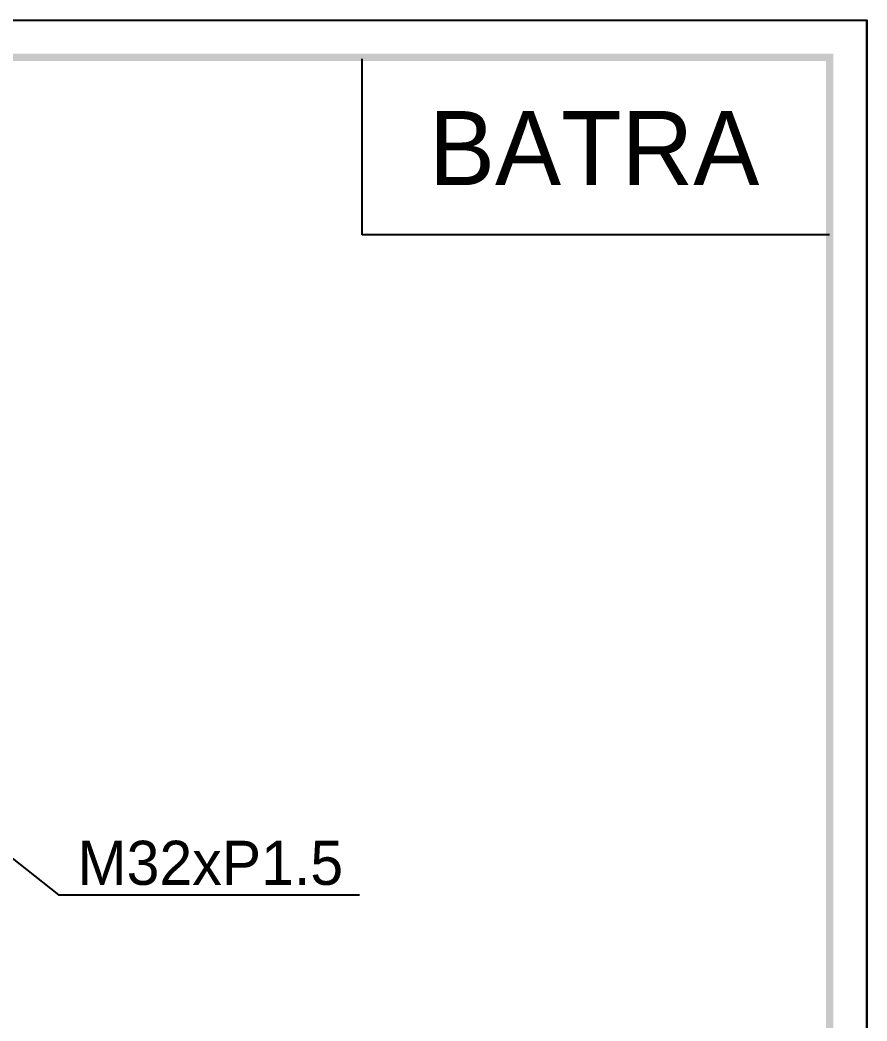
# Model space of a CAD drawing. Header units: millimetres. Extents: x 1091 to 1735, y 843 to 1297.
# Drawn here: x 1543.5 to 1735.4, y 1070.3 to 1297.2 of the extents above; entities that cross this region are included whole.
import ezdxf

# ---------------------------------------------------------------- set-up
doc = ezdxf.new("R2010")
doc.units = ezdxf.units.MM
doc.styles.add('Daelim Dimension', font='')
doc.styles.get("Standard").update_dxf_attribs({"font": 'txt.shx', "bigfont": 'whgtxt.shx'})
doc.styles.get('Daelim Dimension').set_extended_font_data('나눔고딕')
doc.dimstyles.new('ISO-25', dxfattribs={"dimtxt": 2.5, "dimasz": 2.5, "dimexe": 1.25, "dimexo": 0.625, "dimtad": 1, "dimtxsty": 'Standard', "dimcen": 2.5, "dimadec": 0, "dimazin": 0, "dimtfac": 1, "dimtmove": 0, "dimatfit": 3, "dimfxl": 1, "dimarcsym": 0})

msp = doc.modelspace()

# ---------------------------------------------------------------- linework, layer by layer
at = {"color": 5, "ltscale": 0.5}
msp.add_line((1621.03, 1248.55), (1621.03, 1288.45), dxfattribs=at)
at = {"color": 5, "ltscale": 40}
msp.add_line((1726.97, 1248.55), (1621.03, 1248.55), dxfattribs=at)
at = {"color": 2}
msp.add_lwpolyline([(1091.24, 1297.22), (1735.44, 1297.22), (1735.44, 843.46), (1091.24, 843.46)], close=True, dxfattribs=at)
at = {"ltscale": 0.5}
msp.add_lwpolyline([(1091.24, 1297.22), (1735.44, 1297.22), (1735.44, 843.46), (1091.24, 843.46)], close=True, dxfattribs=at)
at = {"color": 2}
msp.add_lwpolyline([(1735.44, 843.46), (1735.44, 1297.22)], dxfattribs=at)
at = {"color": 5, "ltscale": 40}
for points in [[(1099.71, 1289.58), (1099.71, 1287.93), (1726.97, 1289.58), (1726.97, 1287.93)], [(1727.8, 1289.58), (1726.15, 1289.58), (1727.8, 858.75), (1726.15, 860.4)], [(1727.8, 1289.58), (1726.15, 1289.58), (1727.8, 858.75), (1726.15, 860.4)]]:
    msp.add_trace(points, dxfattribs=at)

# ---------------------------------------------------------------- texts
at = {"ltscale": 0.5, "insert": (1636.16, 1276.6), "char_height": 16.8, "width": 30.8591, "attachment_point": 1, "style": 'Daelim Dimension'}
msp.add_mtext('BATRA', dxfattribs=at)
at = {"color": 7, "insert": (1586.63, 1106.12), "char_height": 10, "attachment_point": 5, "style": 'Daelim Dimension'}
msp.add_mtext('\\A1;M32xP1.5', dxfattribs=at)

# ---------------------------------------------------------------- leaders
at = {"color": 5, "ltscale": 0.5}
msp.add_leader([(1530.05, 1116.43), (1552.23, 1098.97), (1620.47, 1098.97)], dimstyle='ISO-25', override={"dimscale": 2.394123}, dxfattribs=at)

doc.saveas('drawing.dxf')
